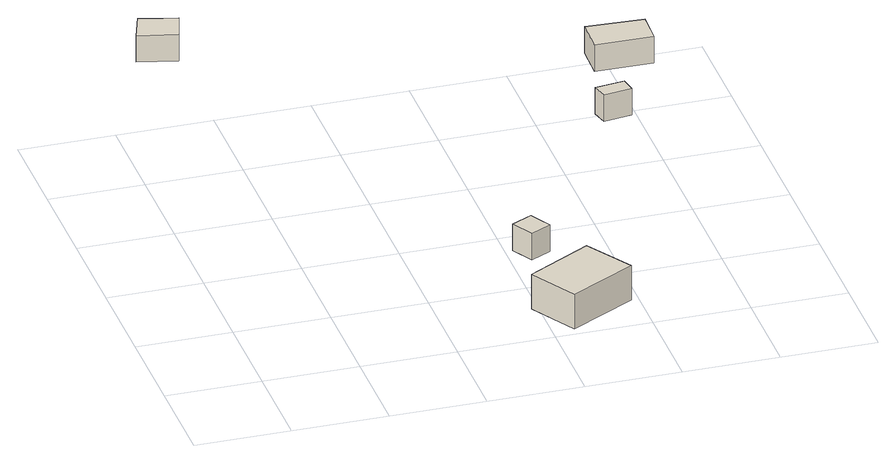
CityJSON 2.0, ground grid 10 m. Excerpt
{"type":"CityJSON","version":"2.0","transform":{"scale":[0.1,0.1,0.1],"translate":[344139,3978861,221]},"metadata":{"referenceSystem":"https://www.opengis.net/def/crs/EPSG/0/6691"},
"CityObjects":{
"building1":{"type":"Building","attributes":{"measuredHeight":3},"geometry":[{"type":"Solid","lod":"1","boundaries":[[[[0,1,2,3]],[[2,4,5,3]],[[1,6,4,2]],[[0,7,6,1]],[[3,5,7,0]],[[4,6,7,5]]]]}]},
"building2":{"type":"Building","attributes":{"measuredHeight":3},"geometry":[{"type":"Solid","lod":"1","boundaries":[[[[8,9,10,11]],[[10,12,13,11]],[[9,14,12,10]],[[8,15,14,9]],[[11,13,15,8]],[[12,14,15,13]]]]}]},
"building3":{"type":"Building","attributes":{"measuredHeight":4.9},"geometry":[{"type":"Solid","lod":"1","boundaries":[[[[16,17,18,19]],[[18,20,21,19]],[[17,22,20,18]],[[16,23,22,17]],[[19,21,23,16]],[[20,22,23,21]]]]}]},
"building4":{"type":"Building","attributes":{"measuredHeight":3},"geometry":[{"type":"Solid","lod":"1","boundaries":[[[[24,25,26,27]],[[26,28,29,27]],[[25,30,28,26]],[[24,31,30,25]],[[27,29,31,24]],[[28,30,31,29]]]]}]},
"building5":{"type":"Building","attributes":{"measuredHeight":3},"geometry":[{"type":"Solid","lod":"1","boundaries":[[[[32,33,34,35]],[[34,36,37,35]],[[33,38,36,34]],[[32,39,38,33]],[[35,37,39,32]],[[36,38,39,37]]]]}]}
},
"vertices":[
[58,479,115],[49,448,115],[8,458,115],[19,490,115],[8,458,145],[19,490,145],[49,448,145],[58,479,145],
[320,152,30],[333,129,30],[311,118,30],[298,141,30],[311,118,60],[298,141,60],[333,129,60],[320,152,60],
[322,10,10],[293,60,10],[361,98,10],[392,48,10],[361,98,49],[392,48,49],[293,60,49],[322,10,49],
[471,337,54],[474,321,54],[444,316,54],[440,333,54],[444,316,84],[440,333,84],[474,321,84],[471,337,84],
[514,410,76],[513,375,76],[452,376,76],[453,413,76],[452,376,106],[453,413,106],[513,375,106],[514,410,106]
]}
